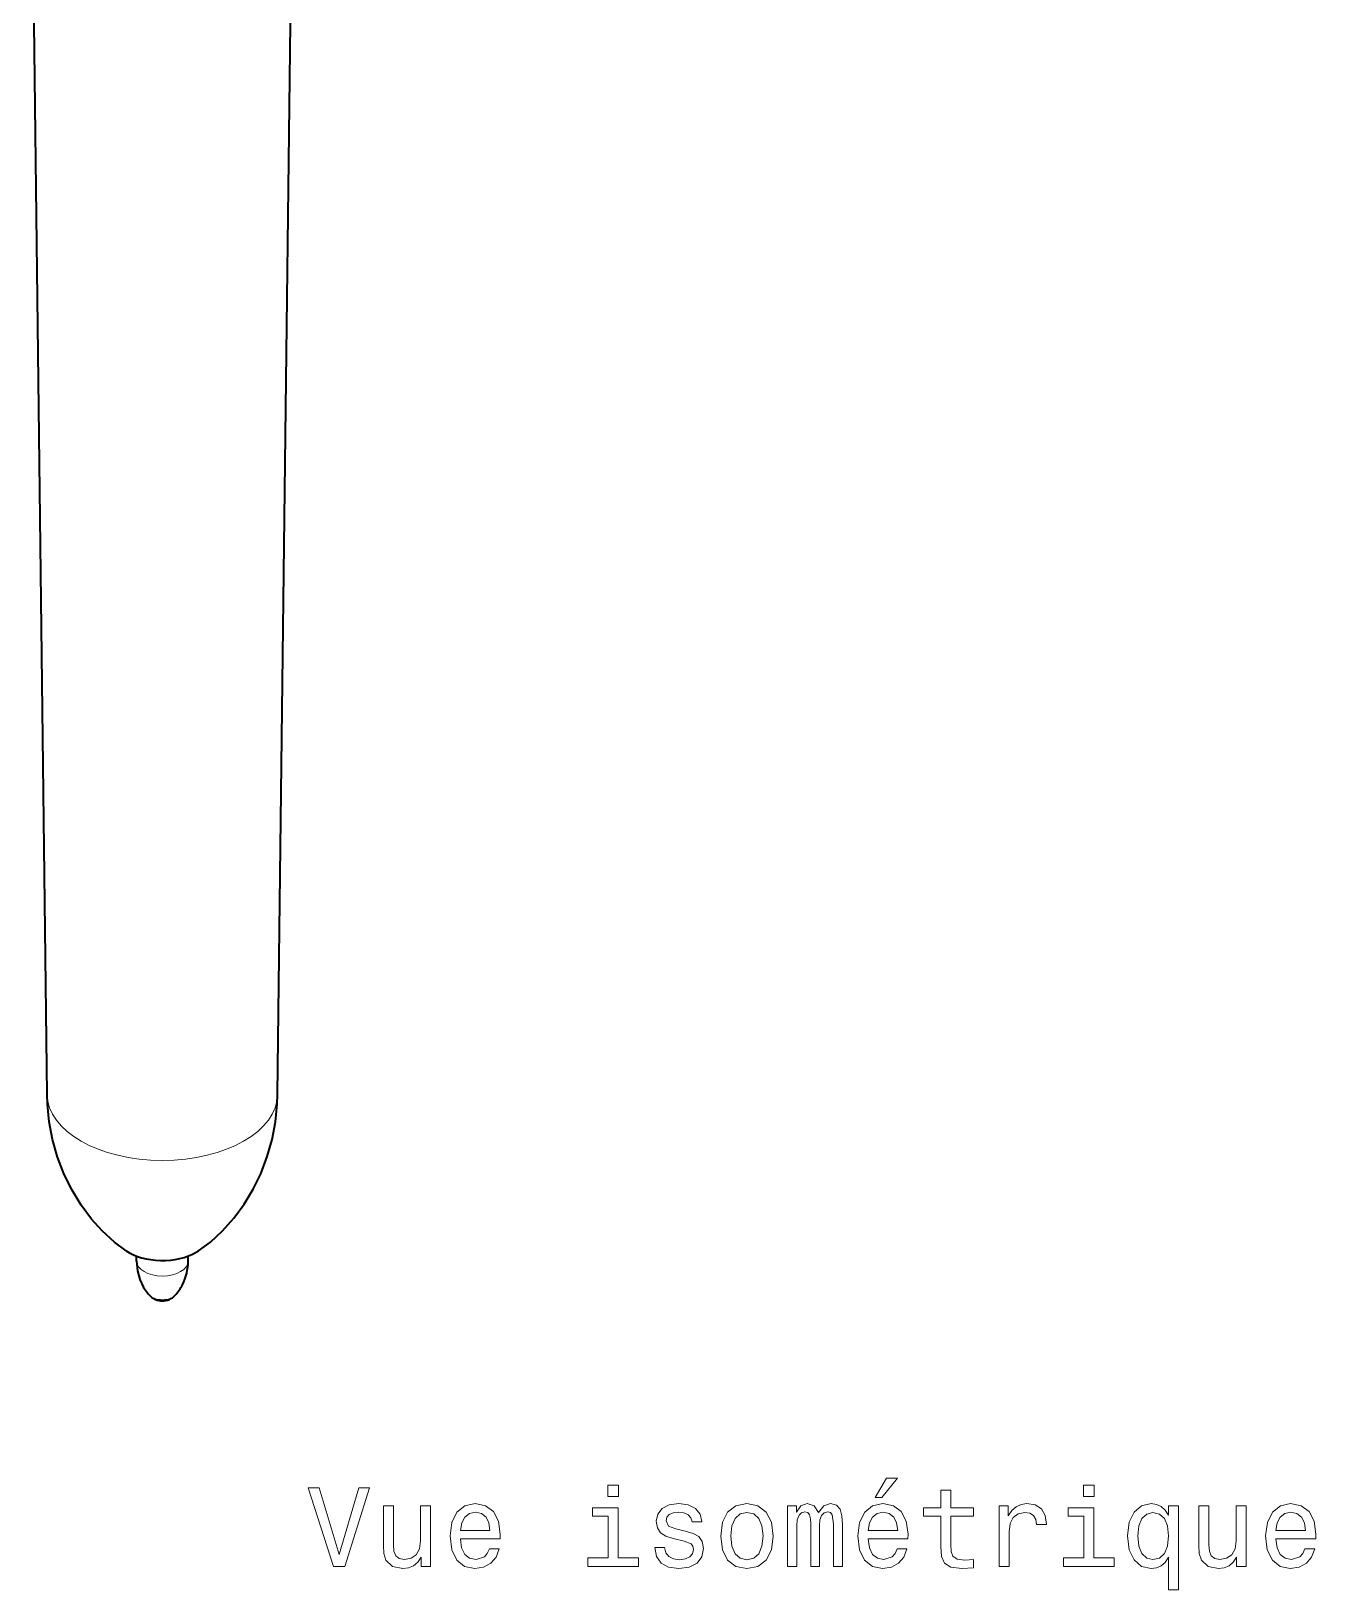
# Model space of a CAD drawing. Extents: x 377 to 822, y 181 to 641.
# Drawn here: x 677.5 to 734.9, y 491.9 to 561.5 of the extents above; entities that cross this region are included whole.
import ezdxf

# ---------------------------------------------------------------- set-up
doc = ezdxf.new("R2010")
doc.units = 0

msp = doc.modelspace()

# ---------------------------------------------------------------- linework, layer by layer
at = {"color": 7, "lineweight": 35}
for p, q in [((688.531, 514.041), (689.261, 575.235)), ((678.231, 514.041), (677.52, 573.604))]:
    msp.add_line(p, q, dxfattribs=at)
at = {"color": 7, "lineweight": 35, "ltscale": 0.005676}
for p, q in [((682.231, 506.591), (682.231, 506.818)), ((684.531, 506.591), (684.531, 506.818))]:
    msp.add_line(p, q, dxfattribs=at)
at = {"color": 7, "lineweight": 35}
for points in [[(681.764, 507.052), (681.237, 507.445), (680.688, 507.948), (680.221, 508.467), (679.756, 509.09), (679.345, 509.762), (678.998, 510.465), (678.701, 511.237), (678.476, 512.03), (678.327, 512.815), (678.246, 513.603), (678.231, 514.041)], [(684.998, 507.052), (685.525, 507.445), (686.069, 507.944), (686.58, 508.516), (687.04, 509.14), (687.443, 509.811), (687.777, 510.497), (688.069, 511.263), (688.285, 512.03), (688.434, 512.814), (688.515, 513.61), (688.531, 514.041)], [(682.231, 506.591), (682.27, 506.161), (682.378, 505.772), (682.545, 505.42), (682.757, 505.122), (682.807, 505.065)]]:
    msp.add_lwpolyline(points, dxfattribs=at)
at = {"color": 7, "lineweight": 13}
for points in [[(692.159, 496.463), (691.282, 493.482), (690.379, 496.463), (689.9, 496.463), (691.03, 492.958), (691.534, 492.958), (692.638, 496.463)], [(703.754, 496.579), (703.285, 496.579), (703.285, 496.075), (703.754, 496.075)], [(715.222, 496.034), (715.519, 496.034), (716.22, 496.892), (715.726, 496.892)], [(725.006, 496.579), (724.537, 496.579), (724.537, 496.075), (725.006, 496.075)], [(696.698, 494.183), (698.473, 494.183), (698.478, 494.39), (698.398, 494.97), (698.176, 495.404), (697.823, 495.666), (697.354, 495.762), (696.895, 495.661), (696.542, 495.379), (696.315, 494.92), (696.234, 494.315), (696.31, 493.694), (696.537, 493.24), (696.885, 492.958), (697.339, 492.862), (697.732, 492.928), (698.055, 493.099), (698.292, 493.371), (698.428, 493.735), (697.989, 493.735), (697.898, 493.533), (697.767, 493.382), (697.394, 493.26), (697.107, 493.316), (696.89, 493.492), (696.749, 493.78), (696.698, 494.168)], [(706.744, 494.536), (706.316, 494.637), (705.998, 494.753), (705.892, 494.99), (705.922, 495.157), (706.028, 495.278), (706.2, 495.353), (706.447, 495.384), (706.684, 495.353), (706.87, 495.263), (706.991, 495.126), (707.042, 494.945), (707.475, 494.945), (707.475, 494.955), (707.4, 495.283), (707.193, 495.54), (706.87, 495.701), (706.447, 495.762), (706.018, 495.701), (705.705, 495.535), (705.509, 495.288), (705.448, 494.975), (705.494, 494.673), (705.635, 494.461), (705.867, 494.31), (706.205, 494.204), (706.699, 494.083), (707.001, 493.956), (707.082, 493.856), (707.112, 493.704), (707.067, 493.518), (706.946, 493.376), (706.749, 493.286), (706.487, 493.255), (706.21, 493.286), (706.008, 493.392), (705.872, 493.563), (705.816, 493.8), (705.388, 493.8), (705.458, 493.397), (705.665, 493.104), (705.993, 492.928), (706.447, 492.862), (706.921, 492.928), (707.269, 493.104), (707.481, 493.387), (707.556, 493.755), (707.501, 494.072), (707.344, 494.289), (707.087, 494.431)], [(708.323, 494.31), (708.403, 493.694), (708.635, 493.24), (709.004, 492.958), (709.498, 492.862), (709.987, 492.958), (710.355, 493.235), (710.587, 493.689), (710.673, 494.31), (710.587, 494.925), (710.355, 495.384), (709.987, 495.661), (709.498, 495.762), (709.004, 495.661), (708.635, 495.379), (708.403, 494.925)], [(711.313, 492.958), (711.722, 492.958), (711.722, 494.768), (711.747, 495.041), (711.823, 495.237), (711.939, 495.353), (712.09, 495.399), (712.211, 495.358), (712.292, 495.258), (712.332, 495.086), (712.347, 494.859), (712.347, 492.958), (712.731, 492.958), (712.731, 494.768), (712.756, 495.036), (712.831, 495.232), (712.952, 495.353), (713.104, 495.399), (713.225, 495.358), (713.305, 495.258), (713.356, 494.859), (713.356, 492.958), (713.764, 492.958), (713.764, 494.829), (713.739, 495.217), (713.659, 495.515), (713.497, 495.696), (713.235, 495.762), (712.927, 495.661), (712.69, 495.369), (712.504, 495.656), (712.191, 495.762), (711.903, 495.661), (711.707, 495.379), (711.707, 495.666), (711.313, 495.666)], [(714.914, 494.183), (716.689, 494.183), (716.695, 494.39), (716.614, 494.97), (716.392, 495.404), (716.039, 495.666), (715.57, 495.762), (715.111, 495.661), (714.758, 495.379), (714.531, 494.92), (714.45, 494.315), (714.526, 493.694), (714.753, 493.24), (715.101, 492.958), (715.555, 492.862), (715.948, 492.928), (716.271, 493.099), (716.508, 493.371), (716.644, 493.735), (716.205, 493.735), (716.115, 493.533), (715.983, 493.382), (715.61, 493.26), (715.323, 493.316), (715.106, 493.492), (714.965, 493.78), (714.914, 494.168)], [(718.157, 495.197), (718.157, 493.84), (718.187, 493.402), (718.328, 493.099), (718.611, 492.923), (719.09, 492.862), (719.615, 492.887), (719.615, 493.271), (719.231, 493.24), (718.883, 493.281), (718.697, 493.407), (718.616, 493.619), (718.601, 493.916), (718.601, 495.197), (719.615, 495.197), (719.615, 495.575), (718.601, 495.575), (718.601, 496.367), (718.157, 496.367), (718.157, 495.575), (717.391, 495.575), (717.391, 495.197)], [(720.764, 492.958), (721.208, 492.958), (721.208, 494.506), (721.254, 494.879), (721.39, 495.147), (721.612, 495.308), (721.909, 495.364), (722.131, 495.328), (722.298, 495.227), (722.398, 495.056), (722.434, 494.824), (722.883, 494.824), (722.822, 495.232), (722.656, 495.525), (722.378, 495.701), (722, 495.762), (721.743, 495.722), (721.521, 495.621), (721.324, 495.449), (721.168, 495.217), (721.168, 495.666), (720.764, 495.666)], [(728.334, 495.248), (728.178, 495.474), (728.001, 495.636), (727.795, 495.727), (727.558, 495.762), (727.129, 495.661), (726.796, 495.379), (726.579, 494.925), (726.504, 494.315), (726.579, 493.699), (726.796, 493.245), (727.129, 492.958), (727.558, 492.862), (727.795, 492.892), (727.996, 492.978), (728.173, 493.134), (728.334, 493.371), (728.334, 491.909), (728.778, 491.909), (728.778, 495.666), (728.334, 495.666)], [(733.13, 494.183), (734.906, 494.183), (734.911, 494.39), (734.83, 494.97), (734.608, 495.404), (734.255, 495.666), (733.786, 495.762), (733.327, 495.661), (732.974, 495.379), (732.747, 494.92), (732.666, 494.315), (732.742, 493.694), (732.969, 493.24), (733.317, 492.958), (733.771, 492.862), (734.164, 492.928), (734.487, 493.099), (734.724, 493.371), (734.86, 493.735), (734.421, 493.735), (734.331, 493.533), (734.2, 493.382), (733.826, 493.26), (733.539, 493.316), (733.322, 493.492), (733.181, 493.78), (733.13, 494.168)], [(695.362, 495.666), (694.918, 495.666), (694.918, 494.103), (694.867, 493.74), (694.721, 493.477), (694.494, 493.316), (694.197, 493.266), (693.96, 493.306), (693.808, 493.427), (693.723, 493.634), (693.702, 493.926), (693.702, 495.666), (693.259, 495.666), (693.259, 493.886), (693.274, 493.528), (693.37, 493.23), (693.662, 492.958), (694.131, 492.862), (694.383, 492.897), (694.6, 492.988), (694.787, 493.145), (694.938, 493.371), (694.938, 492.958), (695.362, 492.958)], [(696.698, 494.557), (696.754, 494.905), (696.89, 495.162), (697.096, 495.318), (697.369, 495.374), (697.636, 495.318), (697.843, 495.162), (697.969, 494.905), (698.014, 494.557)], [(703.738, 493.331), (703.738, 495.575), (702.599, 495.575), (702.599, 495.197), (703.295, 495.197), (703.295, 493.331), (702.387, 493.331), (702.387, 492.958), (704.656, 492.958), (704.656, 493.331)], [(708.777, 494.315), (708.822, 494.768), (708.963, 495.096), (709.19, 495.298), (709.498, 495.369), (709.8, 495.298), (710.027, 495.101), (710.169, 494.768), (710.219, 494.315), (710.169, 493.856), (710.027, 493.523), (709.8, 493.321), (709.498, 493.255), (709.19, 493.321), (708.963, 493.523), (708.822, 493.856)], [(714.914, 494.557), (714.97, 494.905), (715.106, 495.162), (715.313, 495.318), (715.585, 495.374), (715.852, 495.318), (716.059, 495.162), (716.185, 494.905), (716.231, 494.557)], [(724.991, 493.331), (724.991, 495.575), (723.851, 495.575), (723.851, 495.197), (724.547, 495.197), (724.547, 493.331), (723.639, 493.331), (723.639, 492.958), (725.909, 492.958), (725.909, 493.331)], [(726.957, 494.315), (727.003, 494.763), (727.144, 495.091), (727.356, 495.293), (727.633, 495.364), (727.926, 495.293), (728.148, 495.096), (728.279, 494.768), (728.329, 494.315), (728.279, 493.856), (728.148, 493.528), (727.926, 493.326), (727.633, 493.26), (727.356, 493.326), (727.144, 493.528), (727.003, 493.861)], [(731.794, 495.666), (731.35, 495.666), (731.35, 494.103), (731.3, 493.74), (731.153, 493.477), (730.927, 493.316), (730.629, 493.266), (730.392, 493.306), (730.241, 493.427), (730.155, 493.634), (730.135, 493.926), (730.135, 495.666), (729.691, 495.666), (729.691, 493.886), (729.706, 493.528), (729.802, 493.23), (730.094, 492.958), (730.563, 492.862), (730.816, 492.897), (731.032, 492.988), (731.219, 493.145), (731.37, 493.371), (731.37, 492.958), (731.794, 492.958)], [(733.13, 494.557), (733.186, 494.905), (733.322, 495.162), (733.529, 495.318), (733.801, 495.374), (734.068, 495.318), (734.275, 495.162), (734.401, 494.905), (734.447, 494.557)]]:
    msp.add_lwpolyline(points, close=True, dxfattribs=at)
at = {"color": 7, "lineweight": 35}
for centre, radius, start, end in [((682.202, 506.586), 2.329, 333.26874, 0.12331), ((682.41, 506.482), 2.096, 317.46476, 333.2445), ((683.381, 505.596), 0.781, 222.77729, 317.22323)]:
    msp.add_arc(centre, radius, start, end, dxfattribs=at)
at = {"color": 7, "lineweight": 13}
for centre, major_axis, start_param, end_param in [((683.381, 514.062), (-5.15, 0), 0.006857, 3.134661), ((683.381, 506.591), (1.15, 0), 3.141622, 6.283214), ((683.381, 505.242), (0.65, 0), 3.632239, 5.792555)]:
    msp.add_ellipse(centre, major_axis=major_axis, ratio=0.57735, start_param=start_param, end_param=end_param, dxfattribs=at)
at = {"color": 7, "lineweight": 35}
for start_param, end_param in [(0.71148, 2.356194), (2.356194, 2.430076)]:
    msp.add_ellipse((683.381, 507.856), major_axis=(-2.135, 0), ratio=0.57735, start_param=start_param, end_param=end_param, dxfattribs=at)

doc.saveas('drawing.dxf')
